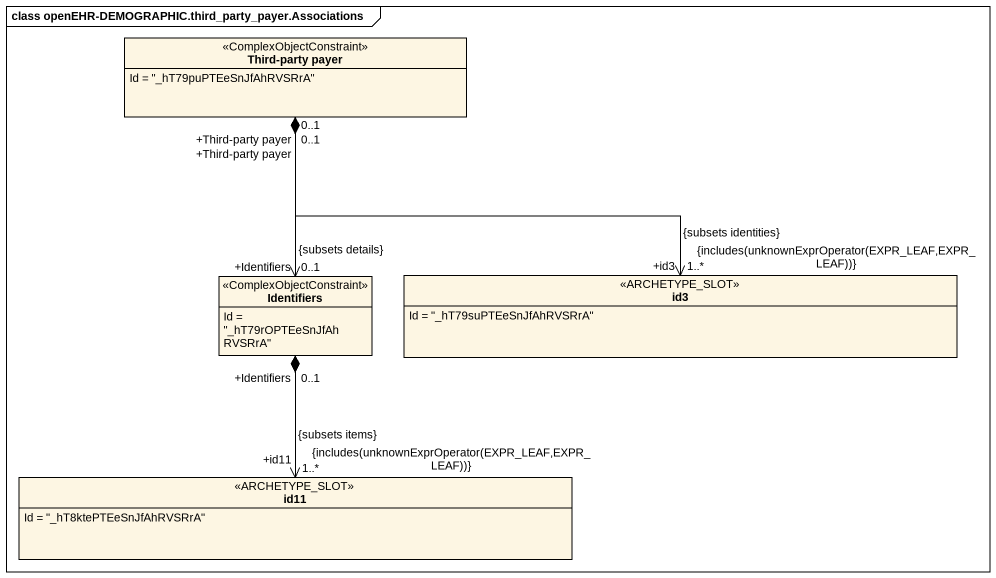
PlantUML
@startuml
mainframe class openEHR-DEMOGRAPHIC.third_party_payer.Associations
hide circle
hide empty members
class "Third-party payer" as Third_party_payer <<ComplexObjectConstraint>> {
  Id = "_hT79puPTEeSnJfAhRVSRrA"
}
class Identifiers <<ComplexObjectConstraint>> {
  Id = "_hT79rOPTEeSnJfAhRVSRrA"
}
class id3 <<ARCHETYPE_SLOT>> {
  Id = "_hT79suPTEeSnJfAhRVSRrA"
}
class id11 <<ARCHETYPE_SLOT>> {
  Id = "_hT8ktePTEeSnJfAhRVSRrA"
}
Third_party_payer "+Third-party payer\n0..1" *--> "+Identifiers\n0..1\n{subsets details}" Identifiers
Third_party_payer "+Third-party payer\n0..1" *--> "+id3\n1..*\n{includes(unknownExprOperator(EXPR_LEAF,EXPR_LEAF))}\n{subsets identities}" id3
Identifiers "+Identifiers\n0..1" *--> "+id11\n1..*\n{includes(unknownExprOperator(EXPR_LEAF,EXPR_LEAF))}\n{subsets items}" id11
@enduml
